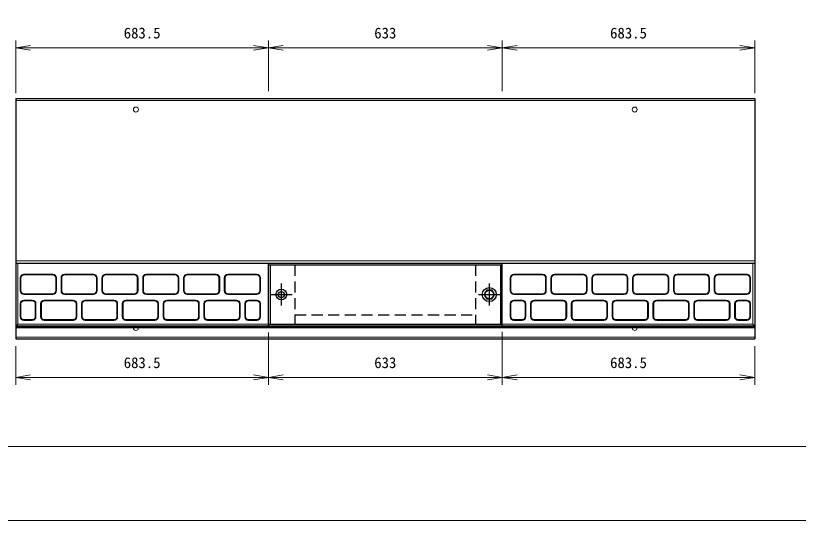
# Model space of a CAD drawing. Units: millimetres at full size, sheet at 1:20. Extents: x 0 to 8400, y 0 to 5940.
# Drawn here: x 5168 to 7286, y 0 to 1366 of the extents above; entities that cross this region are included whole.
import ezdxf
from ezdxf.enums import TextEntityAlignment as Align

# ---------------------------------------------------------------- set-up
doc = ezdxf.new("R2010")
doc.units = ezdxf.units.MM
doc.header["$LTSCALE"] = 20
doc.linetypes.add('USER5', pattern=[2.25, 1.5, -0.75])
doc.linetypes.add('USER6', pattern=[15, 9.375, -1.875, 1.875, -1.875])
for name, color, linetype, lineweight in [('1', 7, 'Continuous', 9), ('_0-0_0', 2, 'Continuous', 25), ('_1-9_20-FRAME', 2, 'Continuous', 25), ('CON2(細線）', 6, 'Continuous', 13), ('CON（太線）', 1, 'Continuous', 25), ('構造物-寸法', 7, 'Continuous', 9)]:
    doc.layers.add(name, color=color, linetype=linetype, lineweight=lineweight)
doc.styles.add('ＭＳ ゴシック', font='')
doc.styles.get('ＭＳ ゴシック').set_extended_font_data('MS Gothic')

# ---------------------------------------------------------------- blocks, each defined once
blk = doc.blocks.new('open_arrow')
at = {"color": 0, "linetype": 'Continuous', "lineweight": -2}
blk.add_lwpolyline([(7.5, 1.25), (0, 0), (7.5, -1.25)], dxfattribs=at)

msp = doc.modelspace()

# ---------------------------------------------------------------- linework, layer by layer
at = {"layer": '1'}
for centre in [(5493.24, 1111.51), (6843.24, 1111.51), (5493.24, 520.51), (6843.24, 520.51)]:
    msp.add_circle(centre, 6.75, dxfattribs=at)
at = {"layer": '_0-0_0', "color": 4, "linetype": 'USER6'}
for p, q in [((5886.72, 640.51), (5886.72, 581.51)), ((6449.72, 640.51), (6449.72, 581.51)), ((5857.22, 611.01), (5916.22, 611.01)), ((6420.22, 611.01), (6479.22, 611.01))]:
    msp.add_line(p, q, dxfattribs=at)
at = {"layer": '_0-0_0'}
for p, q in [((6442.79, 623.01), (6435.87, 611.01)), ((6456.65, 623.01), (6442.79, 623.01)), ((6463.58, 611.01), (6456.65, 623.01)), ((6435.87, 611.01), (6442.79, 599.01)), ((6442.79, 599.01), (6456.65, 599.01)), ((6456.65, 599.01), (6463.58, 611.01))]:
    msp.add_line(p, q, dxfattribs=at)
at = {"layer": '_0-0_0', "color": 3}
msp.add_circle((5886.72, 611.01), 14.5, dxfattribs=at)
at = {"layer": '_0-0_0'}
for centre, radius in [((5886.72, 611.01), 8.25), ((6449.72, 611.01), 19), ((6449.72, 611.01), 12)]:
    msp.add_circle(centre, radius, dxfattribs=at)
at = {"layer": '_1-9_20-FRAME'}
for p, q in [((5851.72, 696.01), (6484.72, 696.01)), ((5851.72, 528.01), (5851.72, 696.01)), ((5851.72, 691.51), (6484.72, 691.51)), ((5856.22, 691.51), (5856.22, 530.51)), ((6480.22, 691.51), (6480.22, 530.51)), ((6484.72, 528.01), (6484.72, 696.01)), ((5851.72, 530.51), (6484.72, 530.51)), ((5851.72, 528.01), (5853.72, 526.01)), ((5853.72, 526.01), (6482.72, 526.01)), ((6484.72, 528.01), (6482.72, 526.01))]:
    msp.add_line(p, q, dxfattribs=at)
at = {"layer": '_1-9_20-FRAME', "linetype": 'USER5'}
for p, q in [((5923.22, 691.51), (5923.22, 530.51)), ((6412.72, 691.51), (6412.72, 530.51)), ((5923.72, 556.01), (6412.72, 556.01))]:
    msp.add_line(p, q, dxfattribs=at)
at = {"layer": 'CON2(細線）'}
for p, q in [((5168.22, 1136.01), (7168.22, 1136.01)), ((5173.22, 696.01), (5173.22, 531.01)), ((7163.22, 696.01), (7163.22, 531.01)), ((5173.22, 531.01), (5168.22, 526.01)), ((5173.22, 531.01), (7163.22, 531.01)), ((7163.22, 531.01), (7168.22, 526.01)), ((5168.22, 496.01), (7168.22, 496.01))]:
    msp.add_line(p, q, dxfattribs=at)
at = {"layer": 'CON2(細線）', "color": 2}
msp.add_line((7168.22, 702.01), (5168.22, 702.01), dxfattribs=at)
at = {"layer": 'CON（太線）'}
for p, q in [((5168.22, 1141.01), (5168.22, 491.01)), ((5168.22, 1141.01), (7168.22, 1141.01)), ((7168.22, 1141.01), (7168.22, 491.01)), ((5168.22, 696.01), (5851.72, 696.01)), ((6484.72, 696.01), (7168.22, 696.01)), ((5168.22, 526.01), (7168.22, 526.01)), ((5168.22, 491.01), (7168.22, 491.01))]:
    msp.add_line(p, q, dxfattribs=at)
at = {"layer": '構造物-寸法'}
for p, q in [((5168.22, 1156.01), (5168.22, 1298.61)), ((5851.72, 1161.01), (5851.72, 1298.61)), ((5851.72, 1161.01), (5851.72, 1298.61)), ((6484.72, 1161.01), (6484.72, 1298.61)), ((6484.72, 1161.01), (6484.72, 1298.61)), ((7168.22, 1156.01), (7168.22, 1298.61)), ((5168.22, 1278.61), (5851.72, 1278.61)), ((5851.72, 1278.61), (6484.72, 1278.61)), ((6484.72, 1278.61), (7168.22, 1278.61)), ((5267.97, 666.01), (5189.97, 666.01)), ((5267.97, 664.01), (5189.97, 664.01)), ((5378.47, 666.01), (5300.47, 666.01)), ((5378.47, 664.01), (5300.47, 664.01)), ((5488.97, 666.01), (5410.97, 666.01)), ((5488.97, 664.01), (5410.97, 664.01)), ((5599.47, 666.01), (5521.47, 666.01)), ((5599.47, 664.01), (5521.47, 664.01)), ((5709.97, 666.01), (5631.97, 666.01)), ((5709.97, 664.01), (5631.97, 664.01)), ((5820.47, 666.01), (5742.47, 666.01)), ((5820.47, 664.01), (5742.47, 664.01)), ((6515.97, 666.01), (6593.97, 666.01)), ((6515.97, 664.01), (6593.97, 664.01)), ((6626.47, 666.01), (6704.47, 666.01)), ((6626.47, 664.01), (6704.47, 664.01)), ((6736.97, 666.01), (6814.97, 666.01)), ((6736.97, 664.01), (6814.97, 664.01)), ((6847.47, 666.01), (6925.47, 666.01)), ((6847.47, 664.01), (6925.47, 664.01)), ((6957.97, 666.01), (7035.97, 666.01)), ((6957.97, 664.01), (7035.97, 664.01)), ((7068.47, 666.01), (7146.47, 666.01)), ((7068.47, 664.01), (7146.47, 664.01)), ((5179.97, 656.01), (5179.97, 621.01)), ((5181.97, 656.01), (5181.97, 621.01)), ((5275.97, 621.01), (5275.97, 656.01)), ((5277.97, 621.01), (5277.97, 656.01)), ((5290.47, 656.01), (5290.47, 621.01)), ((5292.47, 656.01), (5292.47, 621.01)), ((5386.47, 621.01), (5386.47, 656.01)), ((5388.47, 621.01), (5388.47, 656.01)), ((5400.97, 656.01), (5400.97, 621.01)), ((5402.97, 656.01), (5402.97, 621.01)), ((5496.97, 621.01), (5496.97, 656.01)), ((5498.97, 621.01), (5498.97, 656.01)), ((5511.47, 656.01), (5511.47, 621.01)), ((5513.47, 656.01), (5513.47, 621.01)), ((5607.47, 621.01), (5607.47, 656.01)), ((5609.47, 621.01), (5609.47, 656.01)), ((5621.97, 656.01), (5621.97, 621.01)), ((5623.97, 656.01), (5623.97, 621.01)), ((5717.97, 621.01), (5717.97, 656.01)), ((5719.97, 621.01), (5719.97, 656.01)), ((5732.47, 656.01), (5732.47, 621.01)), ((5734.47, 656.01), (5734.47, 621.01)), ((5828.47, 621.01), (5828.47, 656.01)), ((5830.47, 621.01), (5830.47, 656.01)), ((6505.97, 621.01), (6505.97, 656.01)), ((6507.97, 621.01), (6507.97, 656.01)), ((6601.97, 656.01), (6601.97, 621.01)), ((6603.97, 656.01), (6603.97, 621.01)), ((6616.47, 621.01), (6616.47, 656.01)), ((6618.47, 621.01), (6618.47, 656.01)), ((6712.47, 656.01), (6712.47, 621.01)), ((6714.47, 656.01), (6714.47, 621.01)), ((6726.97, 621.01), (6726.97, 656.01)), ((6728.97, 621.01), (6728.97, 656.01)), ((6822.97, 656.01), (6822.97, 621.01)), ((6824.97, 656.01), (6824.97, 621.01)), ((6837.47, 621.01), (6837.47, 656.01)), ((6839.47, 621.01), (6839.47, 656.01)), ((6933.47, 656.01), (6933.47, 621.01)), ((6935.47, 656.01), (6935.47, 621.01)), ((6947.97, 621.01), (6947.97, 656.01)), ((6949.97, 621.01), (6949.97, 656.01)), ((7043.97, 656.01), (7043.97, 621.01)), ((7045.97, 656.01), (7045.97, 621.01)), ((7058.47, 621.01), (7058.47, 656.01)), ((7060.47, 621.01), (7060.47, 656.01)), ((7154.47, 656.01), (7154.47, 621.01)), ((7156.47, 656.01), (7156.47, 621.01)), ((5189.97, 613.01), (5267.97, 613.01)), ((5189.97, 611.01), (5267.97, 611.01)), ((5212.72, 596.01), (5189.97, 596.01)), ((5212.72, 594.01), (5189.97, 594.01)), ((5323.22, 596.01), (5245.22, 596.01)), ((5323.22, 594.01), (5245.22, 594.01)), ((5300.47, 613.01), (5378.47, 613.01)), ((5300.47, 611.01), (5378.47, 611.01)), ((5433.72, 596.01), (5355.72, 596.01)), ((5433.72, 594.01), (5355.72, 594.01)), ((5410.97, 613.01), (5488.97, 613.01)), ((5410.97, 611.01), (5488.97, 611.01)), ((5544.22, 596.01), (5466.22, 596.01)), ((5544.22, 594.01), (5466.22, 594.01)), ((5521.47, 613.01), (5599.47, 613.01)), ((5521.47, 611.01), (5599.47, 611.01)), ((5654.72, 596.01), (5576.72, 596.01)), ((5654.72, 594.01), (5576.72, 594.01)), ((5631.97, 613.01), (5709.97, 613.01)), ((5631.97, 611.01), (5709.97, 611.01)), ((5765.22, 596.01), (5687.22, 596.01)), ((5765.22, 594.01), (5687.22, 594.01)), ((5742.47, 613.01), (5820.47, 613.01)), ((5742.47, 611.01), (5820.47, 611.01)), ((5820.47, 596.01), (5797.72, 596.01)), ((5820.47, 594.01), (5797.72, 594.01)), ((6593.97, 613.01), (6515.97, 613.01)), ((6593.97, 611.01), (6515.97, 611.01)), ((6538.72, 596.01), (6515.97, 596.01)), ((6538.72, 594.01), (6515.97, 594.01)), ((6571.22, 596.01), (6649.22, 596.01)), ((6571.22, 594.01), (6649.22, 594.01)), ((6704.47, 613.01), (6626.47, 613.01)), ((6704.47, 611.01), (6626.47, 611.01)), ((6681.72, 596.01), (6759.72, 596.01)), ((6681.72, 594.01), (6759.72, 594.01)), ((6814.97, 613.01), (6736.97, 613.01)), ((6814.97, 611.01), (6736.97, 611.01)), ((6792.22, 596.01), (6870.22, 596.01)), ((6792.22, 594.01), (6870.22, 594.01)), ((6925.47, 613.01), (6847.47, 613.01)), ((6925.47, 611.01), (6847.47, 611.01)), ((6902.72, 596.01), (6980.72, 596.01)), ((6902.72, 594.01), (6980.72, 594.01)), ((7035.97, 613.01), (6957.97, 613.01)), ((7035.97, 611.01), (6957.97, 611.01)), ((7013.22, 596.01), (7091.22, 596.01)), ((7013.22, 594.01), (7091.22, 594.01)), ((7146.47, 613.01), (7068.47, 613.01)), ((7146.47, 611.01), (7068.47, 611.01)), ((7146.47, 596.01), (7123.72, 596.01)), ((7146.47, 594.01), (7123.72, 594.01)), ((5179.97, 586.01), (5179.97, 551.01)), ((5181.97, 586.01), (5181.97, 551.01)), ((5220.72, 551.01), (5220.72, 586.01)), ((5222.72, 551.01), (5222.72, 586.01)), ((5235.22, 586.01), (5235.22, 551.01)), ((5237.22, 586.01), (5237.22, 551.01)), ((5331.22, 551.01), (5331.22, 586.01)), ((5333.22, 551.01), (5333.22, 586.01)), ((5345.72, 586.01), (5345.72, 551.01)), ((5347.72, 586.01), (5347.72, 551.01)), ((5441.72, 551.01), (5441.72, 586.01)), ((5443.72, 551.01), (5443.72, 586.01)), ((5456.22, 586.01), (5456.22, 551.01)), ((5458.22, 586.01), (5458.22, 551.01)), ((5552.22, 551.01), (5552.22, 586.01)), ((5554.22, 551.01), (5554.22, 586.01)), ((5566.72, 586.01), (5566.72, 551.01)), ((5568.72, 586.01), (5568.72, 551.01)), ((5662.72, 551.01), (5662.72, 586.01)), ((5664.72, 551.01), (5664.72, 586.01)), ((5677.22, 586.01), (5677.22, 551.01)), ((5679.22, 586.01), (5679.22, 551.01)), ((5773.22, 551.01), (5773.22, 586.01)), ((5775.22, 551.01), (5775.22, 586.01)), ((5787.72, 586.01), (5787.72, 551.01)), ((5789.72, 586.01), (5789.72, 551.01)), ((5828.47, 551.01), (5828.47, 586.01)), ((5830.47, 551.01), (5830.47, 586.01)), ((6505.97, 586.01), (6505.97, 551.01)), ((6507.97, 586.01), (6507.97, 551.01)), ((6546.72, 551.01), (6546.72, 586.01)), ((6548.72, 551.01), (6548.72, 586.01)), ((6561.22, 551.01), (6561.22, 586.01)), ((6563.22, 551.01), (6563.22, 586.01)), ((6657.22, 586.01), (6657.22, 551.01)), ((6659.22, 586.01), (6659.22, 551.01)), ((6671.72, 551.01), (6671.72, 586.01)), ((6673.72, 551.01), (6673.72, 586.01)), ((6767.72, 586.01), (6767.72, 551.01)), ((6769.72, 586.01), (6769.72, 551.01)), ((6782.22, 551.01), (6782.22, 586.01)), ((6784.22, 551.01), (6784.22, 586.01)), ((6878.22, 586.01), (6878.22, 551.01)), ((6880.22, 586.01), (6880.22, 551.01)), ((6892.72, 551.01), (6892.72, 586.01)), ((6894.72, 551.01), (6894.72, 586.01)), ((6988.72, 586.01), (6988.72, 551.01)), ((6990.72, 586.01), (6990.72, 551.01)), ((7003.22, 551.01), (7003.22, 586.01)), ((7005.22, 551.01), (7005.22, 586.01)), ((7099.22, 586.01), (7099.22, 551.01)), ((7101.22, 586.01), (7101.22, 551.01)), ((7113.72, 586.01), (7113.72, 551.01)), ((7115.72, 586.01), (7115.72, 551.01)), ((7154.47, 551.01), (7154.47, 586.01)), ((7156.47, 551.01), (7156.47, 586.01)), ((5189.97, 543.01), (5212.72, 543.01)), ((5189.97, 541.01), (5212.72, 541.01)), ((5245.22, 543.01), (5323.22, 543.01)), ((5245.22, 541.01), (5323.22, 541.01)), ((5355.72, 543.01), (5433.72, 543.01)), ((5355.72, 541.01), (5433.72, 541.01)), ((5466.22, 543.01), (5544.22, 543.01)), ((5466.22, 541.01), (5544.22, 541.01)), ((5576.72, 543.01), (5654.72, 543.01)), ((5576.72, 541.01), (5654.72, 541.01)), ((5687.22, 543.01), (5765.22, 543.01)), ((5687.22, 541.01), (5765.22, 541.01)), ((5797.72, 543.01), (5820.47, 543.01)), ((5797.72, 541.01), (5820.47, 541.01)), ((6515.97, 543.01), (6538.72, 543.01)), ((6515.97, 541.01), (6538.72, 541.01)), ((6649.22, 543.01), (6571.22, 543.01)), ((6649.22, 541.01), (6571.22, 541.01)), ((6759.72, 543.01), (6681.72, 543.01)), ((6759.72, 541.01), (6681.72, 541.01)), ((6870.22, 543.01), (6792.22, 543.01)), ((6870.22, 541.01), (6792.22, 541.01)), ((6980.72, 543.01), (6902.72, 543.01)), ((6980.72, 541.01), (6902.72, 541.01)), ((7091.22, 543.01), (7013.22, 543.01)), ((7091.22, 541.01), (7013.22, 541.01)), ((7123.72, 543.01), (7146.47, 543.01)), ((7123.72, 541.01), (7146.47, 541.01)), ((5168.22, 522.27), (7168.22, 522.27)), ((5168.22, 520.55), (7168.22, 520.55)), ((6484.72, 510.51), (6484.72, 366.61)), ((6484.72, 510.51), (6484.72, 366.61)), ((5851.72, 508.01), (5851.72, 366.61)), ((5851.72, 508.01), (5851.72, 366.61)), ((5168.22, 471.01), (5168.22, 366.61)), ((7168.22, 471.01), (7168.22, 366.61)), ((5168.22, 386.61), (5851.72, 386.61)), ((6484.72, 386.61), (5851.72, 386.61)), ((6484.72, 386.61), (7168.22, 386.61))]:
    msp.add_line(p, q, dxfattribs=at)
at = {"layer": '構造物-寸法', "color": 2}
msp.add_lwpolyline([(0, 5940), (0, 0), (8400, 0), (8400, 5940)], close=True, dxfattribs=at)
at = {"layer": '構造物-寸法'}
msp.add_lwpolyline([(200, 5740), (200, 200), (8200, 200), (8200, 5740)], close=True, dxfattribs=at)
for centre, radius, start, end in [((5189.97, 656.01), 10, 90, 180), ((5189.97, 656.01), 8, 90, 180), ((5267.97, 656.01), 10, 0, 90), ((5267.97, 656.01), 8, 0, 90), ((5300.47, 656.01), 10, 90, 180), ((5300.47, 656.01), 8, 90, 180), ((5378.47, 656.01), 10, 0, 90), ((5378.47, 656.01), 8, 0, 90), ((5410.97, 656.01), 10, 90, 180), ((5410.97, 656.01), 8, 90, 180), ((5488.97, 656.01), 10, 0, 90), ((5488.97, 656.01), 8, 0, 90), ((5521.47, 656.01), 10, 90, 180), ((5521.47, 656.01), 8, 90, 180), ((5599.47, 656.01), 10, 0, 90), ((5599.47, 656.01), 8, 0, 90), ((5631.97, 656.01), 10, 90, 180), ((5631.97, 656.01), 8, 90, 180), ((5709.97, 656.01), 10, 0, 90), ((5709.97, 656.01), 8, 0, 90), ((5742.47, 656.01), 10, 90, 180), ((5742.47, 656.01), 8, 90, 180), ((5820.47, 656.01), 10, 0, 90), ((5820.47, 656.01), 8, 0, 90), ((6515.97, 656.01), 10, 90, 180), ((6515.97, 656.01), 8, 90, 180), ((6593.97, 656.01), 10, 0, 90), ((6593.97, 656.01), 8, 0, 90), ((6626.47, 656.01), 10, 90, 180), ((6626.47, 656.01), 8, 90, 180), ((6704.47, 656.01), 10, 0, 90), ((6704.47, 656.01), 8, 360, 90), ((6736.97, 656.01), 10, 90, 180), ((6736.97, 656.01), 8, 90, 180), ((6814.97, 656.01), 10, 0, 90), ((6814.97, 656.01), 8, 0, 90), ((6847.47, 656.01), 10, 90, 180), ((6847.47, 656.01), 8, 90, 180), ((6925.47, 656.01), 10, 0, 90), ((6925.47, 656.01), 8, 360, 90), ((6957.97, 656.01), 10, 90, 180), ((6957.97, 656.01), 8, 90, 180), ((7035.97, 656.01), 10, 0, 90), ((7035.97, 656.01), 8, 360, 90), ((7068.47, 656.01), 10, 90, 180), ((7068.47, 656.01), 8, 90, 180), ((7146.47, 656.01), 10, 0, 90), ((7146.47, 656.01), 8, 0, 90), ((5189.97, 621.01), 10, 180, 270), ((5189.97, 621.01), 8, 180, 270), ((5267.97, 621.01), 10, 270, 0), ((5267.97, 621.01), 8, 270, 0), ((5300.47, 621.01), 10, 180, 270), ((5300.47, 621.01), 8, 180, 270), ((5378.47, 621.01), 10, 270, 0), ((5378.47, 621.01), 8, 270, 0), ((5410.97, 621.01), 10, 180, 270), ((5410.97, 621.01), 8, 180, 270), ((5488.97, 621.01), 10, 270, 0), ((5488.97, 621.01), 8, 270, 360), ((5521.47, 621.01), 10, 180, 270), ((5521.47, 621.01), 8, 180, 270), ((5599.47, 621.01), 10, 270, 0), ((5599.47, 621.01), 8, 270, 0), ((5631.97, 621.01), 10, 180, 270), ((5631.97, 621.01), 8, 180, 270), ((5709.97, 621.01), 10, 270, 0), ((5709.97, 621.01), 8, 270, 360), ((5742.47, 621.01), 10, 180, 270), ((5742.47, 621.01), 8, 180, 270), ((5820.47, 621.01), 10, 270, 0), ((5820.47, 621.01), 8, 270, 0), ((6515.97, 621.01), 10, 180, 270), ((6515.97, 621.01), 8, 180, 270), ((6593.97, 621.01), 10, 270, 0), ((6593.97, 621.01), 8, 270, 0), ((6626.47, 621.01), 10, 180, 270), ((6626.47, 621.01), 8, 180, 270), ((6704.47, 621.01), 10, 270, 0), ((6704.47, 621.01), 8, 270, 0), ((6736.97, 621.01), 10, 180, 270), ((6736.97, 621.01), 8, 180, 270), ((6814.97, 621.01), 10, 270, 0), ((6814.97, 621.01), 8, 270, 0), ((6847.47, 621.01), 10, 180, 270), ((6847.47, 621.01), 8, 180, 270), ((6925.47, 621.01), 10, 270, 0), ((6925.47, 621.01), 8, 270, 0), ((6957.97, 621.01), 10, 180, 270), ((6957.97, 621.01), 8, 180, 270), ((7035.97, 621.01), 10, 270, 0), ((7035.97, 621.01), 8, 270, 0), ((7068.47, 621.01), 10, 180, 270), ((7068.47, 621.01), 8, 180, 270), ((7146.47, 621.01), 10, 270, 0), ((7146.47, 621.01), 8, 270, 0), ((5189.97, 586.01), 10, 90, 180), ((5189.97, 586.01), 8, 90, 180), ((5212.72, 586.01), 10, 0, 90), ((5212.72, 586.01), 8, 0, 90), ((5245.22, 586.01), 10, 90, 180), ((5245.22, 586.01), 8, 90, 180), ((5323.22, 586.01), 10, 0, 90), ((5323.22, 586.01), 8, 0, 90), ((5355.72, 586.01), 10, 90, 180), ((5355.72, 586.01), 8, 90, 180), ((5433.72, 586.01), 10, 0, 90), ((5433.72, 586.01), 8, 0, 90), ((5466.22, 586.01), 10, 90, 180), ((5466.22, 586.01), 8, 90, 180), ((5544.22, 586.01), 10, 0, 90), ((5544.22, 586.01), 8, 0, 90), ((5576.72, 586.01), 10, 90, 180), ((5576.72, 586.01), 8, 90, 180), ((5654.72, 586.01), 10, 0, 90), ((5654.72, 586.01), 8, 0, 90), ((5687.22, 586.01), 10, 90, 180), ((5687.22, 586.01), 8, 90, 180), ((5765.22, 586.01), 10, 0, 90), ((5765.22, 586.01), 8, 0, 90), ((5797.72, 586.01), 10, 90, 180), ((5797.72, 586.01), 8, 90, 180), ((5820.47, 586.01), 10, 0, 90), ((5820.47, 586.01), 8, 0, 90), ((6515.97, 586.01), 10, 90, 180), ((6515.97, 586.01), 8, 90, 180), ((6538.72, 586.01), 10, 0, 90), ((6538.72, 586.01), 8, 0, 90), ((6571.22, 586.01), 10, 90, 180), ((6571.22, 586.01), 8, 90, 180), ((6649.22, 586.01), 10, 0, 90), ((6649.22, 586.01), 8, 360, 90), ((6681.72, 586.01), 10, 90, 180), ((6681.72, 586.01), 8, 90, 180), ((6759.72, 586.01), 10, 0, 90), ((6759.72, 586.01), 8, 360, 90), ((6792.22, 586.01), 10, 90, 180), ((6792.22, 586.01), 8, 90, 180), ((6870.22, 586.01), 10, 0, 90), ((6870.22, 586.01), 8, 0, 90), ((6902.72, 586.01), 10, 90, 180), ((6902.72, 586.01), 8, 90, 180), ((6980.72, 586.01), 10, 0, 90), ((6980.72, 586.01), 8, 360, 90), ((7013.22, 586.01), 10, 90, 180), ((7013.22, 586.01), 8, 90, 180), ((7091.22, 586.01), 10, 0, 90), ((7091.22, 586.01), 8, 0, 90), ((7123.72, 586.01), 10, 90, 180), ((7123.72, 586.01), 8, 90, 180), ((7146.47, 586.01), 10, 0, 90), ((7146.47, 586.01), 8, 0, 90), ((5189.97, 551.01), 10, 180, 270), ((5189.97, 551.01), 8, 180, 270), ((5212.72, 551.01), 10, 270, 0), ((5212.72, 551.01), 8, 270, 360), ((5245.22, 551.01), 10, 180, 270), ((5245.22, 551.01), 8, 180, 270), ((5323.22, 551.01), 10, 270, 0), ((5323.22, 551.01), 8, 270, 0), ((5355.72, 551.01), 10, 180, 270), ((5355.72, 551.01), 8, 180, 270), ((5433.72, 551.01), 10, 270, 0), ((5433.72, 551.01), 8, 270, 360), ((5466.22, 551.01), 10, 180, 270), ((5466.22, 551.01), 8, 180, 270), ((5544.22, 551.01), 10, 270, 0), ((5544.22, 551.01), 8, 270, 0), ((5576.72, 551.01), 10, 180, 270), ((5576.72, 551.01), 8, 180, 270), ((5654.72, 551.01), 10, 270, 0), ((5654.72, 551.01), 8, 270, 0), ((5687.22, 551.01), 10, 180, 270), ((5687.22, 551.01), 8, 180, 270), ((5765.22, 551.01), 10, 270, 0), ((5765.22, 551.01), 8, 270, 360), ((5797.72, 551.01), 10, 180, 270), ((5797.72, 551.01), 8, 180, 270), ((5820.47, 551.01), 10, 270, 0), ((5820.47, 551.01), 8, 270, 0), ((6515.97, 551.01), 10, 180, 270), ((6515.97, 551.01), 8, 180, 270), ((6538.72, 551.01), 10, 270, 0), ((6538.72, 551.01), 8, 270, 360), ((6571.22, 551.01), 10, 180, 270), ((6571.22, 551.01), 8, 180, 270), ((6649.22, 551.01), 10, 270, 0), ((6649.22, 551.01), 8, 270, 0), ((6681.72, 551.01), 10, 180, 270), ((6681.72, 551.01), 8, 180, 270), ((6759.72, 551.01), 10, 270, 0), ((6759.72, 551.01), 8, 270, 0), ((6792.22, 551.01), 10, 180, 270), ((6792.22, 551.01), 8, 180, 270), ((6870.22, 551.01), 10, 270, 0), ((6870.22, 551.01), 8, 270, 0), ((6902.72, 551.01), 10, 180, 270), ((6902.72, 551.01), 8, 180, 270), ((6980.72, 551.01), 10, 270, 0), ((6980.72, 551.01), 8, 270, 0), ((7013.22, 551.01), 10, 180, 270), ((7013.22, 551.01), 8, 180, 270), ((7091.22, 551.01), 10, 270, 0), ((7091.22, 551.01), 8, 270, 0), ((7123.72, 551.01), 10, 180, 270), ((7123.72, 551.01), 8, 180, 270), ((7146.47, 551.01), 10, 270, 0), ((7146.47, 551.01), 8, 270, 360)]:
    msp.add_arc(centre, radius, start, end, dxfattribs=at)

# ---------------------------------------------------------------- block references
at = {"layer": '構造物-寸法', "xscale": 5.33, "yscale": 5.33}
for p in [(5168.22, 1278.61), (5851.72, 1278.61), (6484.72, 1278.61), (5168.22, 386.61), (5851.72, 386.61), (6484.72, 386.61)]:
    msp.add_blockref('open_arrow', p, dxfattribs=at)
at = {"layer": '構造物-寸法', "xscale": 5.33, "yscale": 5.33, "rotation": 180}
for p in [(5851.72, 1278.61), (6484.72, 1278.61), (7168.22, 1278.61), (5851.72, 386.61), (6484.72, 386.61), (7168.22, 386.61)]:
    msp.add_blockref('open_arrow', p, dxfattribs=at)

# ---------------------------------------------------------------- texts
at = {"layer": '構造物-寸法', "style": 'ＭＳ ゴシック'}
for s, p in [('683.5', (5509.97, 1318.61)), ('633', (6168.22, 1318.61)), ('683.5', (6826.47, 1318.61)), ('683.5', (5509.97, 426.61)), ('633', (6168.22, 426.61)), ('683.5', (6826.47, 426.61))]:
    msp.add_text(s, height=29.33, dxfattribs=at).set_placement(p, align=Align.MIDDLE_CENTER)

doc.saveas('drawing.dxf')
